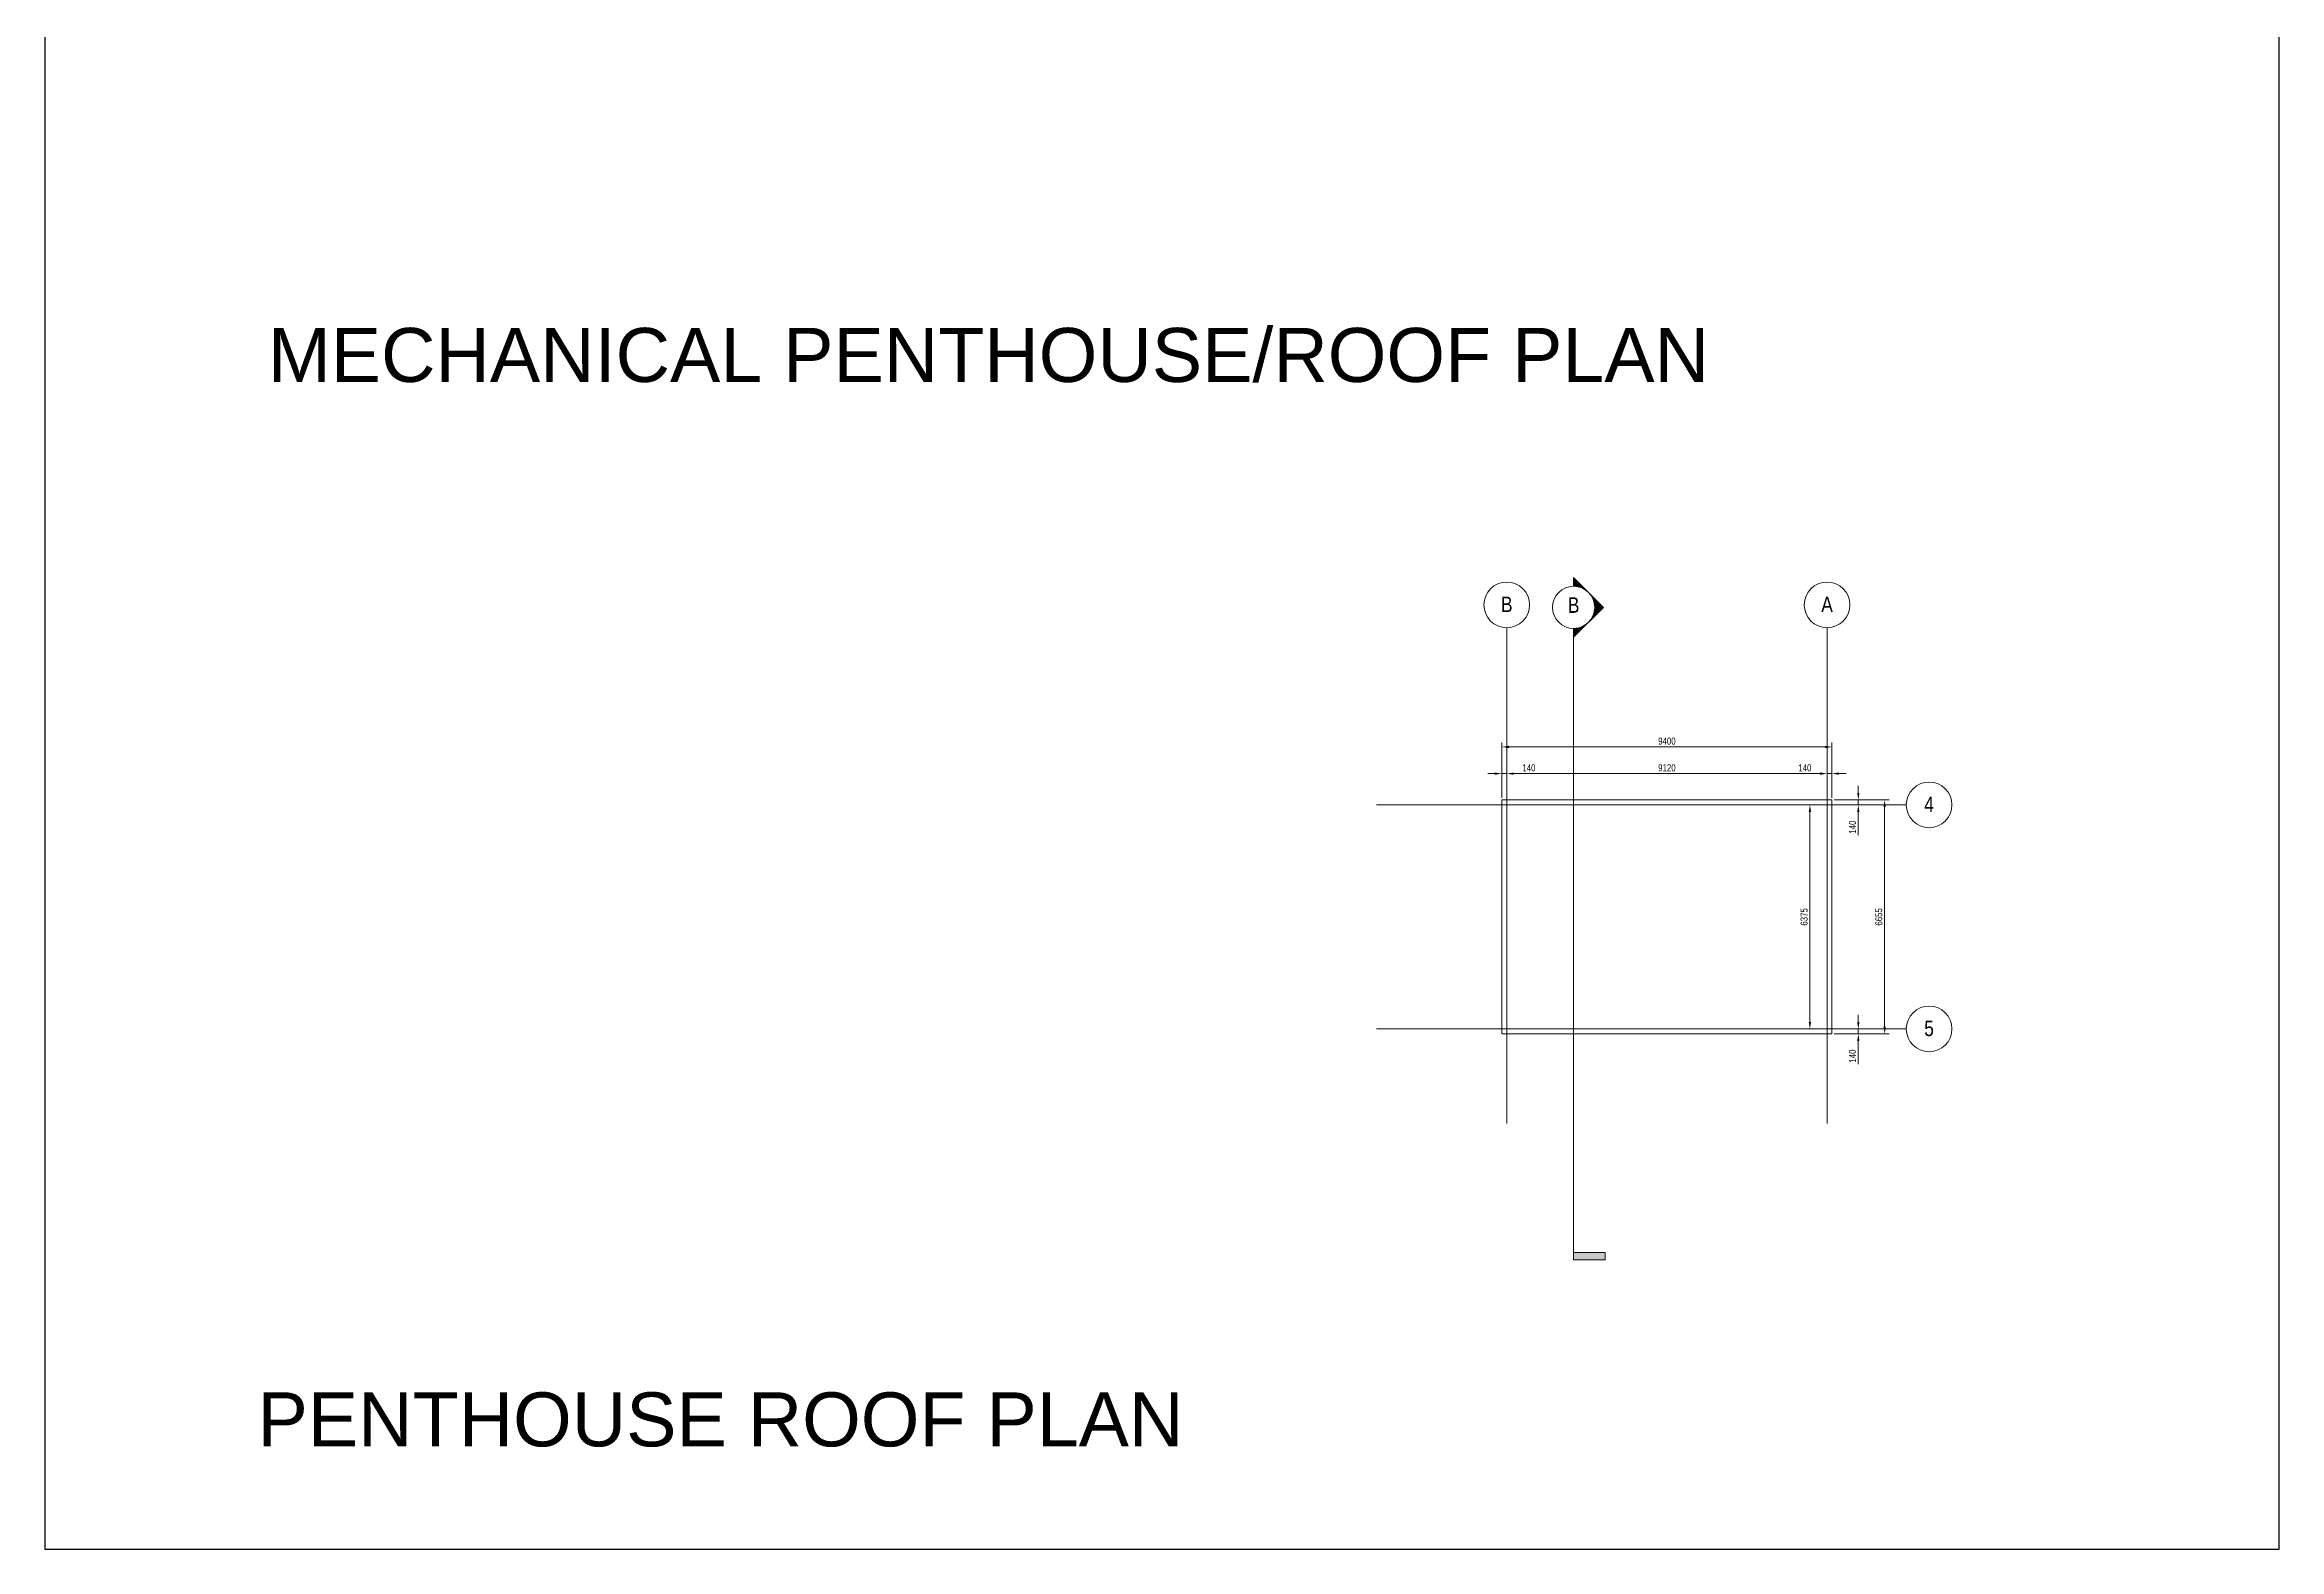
# Model space of a CAD drawing. Header units: millimetres. Extents: x -31954 to 493870, y 99509 to 604061.
# Drawn here: x 239324 to 302946, y 339591 to 382402 of the extents above; entities that cross this region are included whole.
import ezdxf

# ---------------------------------------------------------------- set-up
doc = ezdxf.new("R2010")
doc.units = ezdxf.units.MM
doc.header["$LTSCALE"] = 10
doc.linetypes.add('Center', pattern=[2, 1.25, -0.25, 0.25, -0.25])
for name, color, linetype, lineweight in [('A-ANNOTATIONS', 1, 'Continuous', 9), ('A-ROOF', 4, 'Continuous', 9), ('S-GRID', 6, 'Center', 9)]:
    doc.layers.add(name, color=color, linetype=linetype, lineweight=lineweight)
doc.styles.add('Dimension Text', font='arial.ttf', dxfattribs={"width": 0.8})
doc.styles.add('Revit_Arial', font='arial.ttf')
doc.styles.get("Standard").update_dxf_attribs({"font": 'arial.ttf', "width": 0.8})

# ---------------------------------------------------------------- blocks, each defined once
blk = doc.blocks.new('Section - M_Section Tail - Filled-14299-Penthouse Level')
at = {"layer": 'A-ANNOTATIONS'}
blk.add_hatch(color=256, dxfattribs=at).paths.add_polyline_path([(0, 9), (0, 0), (-2, 0), (-2, 9)], flags=0)
at = {"layer": 'A-ANNOTATIONS', "lineweight": 18}
for p, q in [((0, 9), (-2, 9)), ((-2, 9), (-2, 0)), ((0, 0), (0, 9)), ((-2, 0), (0, 0))]:
    blk.add_line(p, q, dxfattribs=at)
blk = doc.blocks.new('Section - M_Section Head - Filled-1732-Penthouse Level')
at = {"layer": 'A-ANNOTATIONS'}
h = blk.add_hatch(color=256, dxfattribs=at)
edge = h.paths.add_edge_path(flags=0)
edge.add_line((-6, 8.49), (-6, 6))
edge.add_arc((-6, 0), 6, 90, 135)
edge.add_line((-10.24, 4.24), (-6, 8.49))
h = blk.add_hatch(color=256, dxfattribs=at)
edge = h.paths.add_edge_path(flags=0)
edge.add_line((-6, 8.49), (-1.76, 4.24))
edge.add_arc((-6, 0), 6, 45, 90)
edge.add_line((-6, 6), (-6, 8.49))
h = blk.add_hatch(color=256, dxfattribs=at)
edge = h.paths.add_edge_path(flags=0)
edge.add_line((-14.49, 0), (-10.24, 4.24))
edge.add_arc((-6, 0), 6, 135, 180)
edge.add_line((-12, 0), (-14.49, 0))
h = blk.add_hatch(color=256, dxfattribs=at)
edge = h.paths.add_edge_path(flags=0)
edge.add_line((2.49, 0), (0, 0))
edge.add_arc((-6, 0), 6, 360, 405)
edge.add_line((-1.76, 4.24), (2.49, 0))
at = {"layer": 'A-ANNOTATIONS', "lineweight": 18}
for p, q in [((-6, 8.49), (-14.49, 0)), ((-6, 8.49), (-10.24, 4.24)), ((-6, 8.49), (2.49, 0)), ((-6, 6), (-6, 8.49)), ((-6, 8.49), (-6, 6)), ((-1.76, 4.24), (-6, 8.49)), ((-10.24, 4.24), (-14.49, 0)), ((-14.49, 0), (-12, 0)), ((2.49, 0), (-1.76, 4.24)), ((0, 0), (2.49, 0)), ((-12, 0), (-14.49, 0)), ((0, 0), (2.49, 0))]:
    blk.add_line(p, q, dxfattribs=at)
for start, end in [(360, 180), (135, 180), (180, 360), (90, 135), (45, 90), (360, 45)]:
    blk.add_arc((-6, 0), 6, start, end, dxfattribs=at)
blk = doc.blocks.new('Grid - M_Grid Head - Circle-10837-Second Floor Level')
at = {"layer": 'S-GRID', "linetype": 'Continuous'}
blk.add_circle((0, 0), 6.5, dxfattribs=at)

msp = doc.modelspace()

# ---------------------------------------------------------------- linework, layer by layer
at = {"layer": 'A-ANNOTATIONS'}
for p, q in [((282854.3, 365793.1), (282854.3, 348031.3)), ((280809.9, 360974.8), (280809.9, 362546.3)), ((290009.9, 362421.3), (281009.9, 362421.3)), ((290209.9, 360974.8), (290209.9, 362546.3)), ((280609.9, 361661.6), (280409.9, 361661.6)), ((280809.9, 360974.8), (280809.9, 361786.6)), ((280809.9, 361661.6), (280949.9, 361661.6)), ((280949.9, 361811.3), (280949.9, 361536.6)), ((280949.9, 361811.3), (280949.9, 361536.6)), ((281149.9, 361661.6), (281812.8, 361661.6)), ((281149.9, 361661.6), (289869.9, 361661.6)), ((289869.9, 361661.6), (289207, 361661.6)), ((290069.9, 361811.3), (290069.9, 361536.6)), ((290069.9, 361512), (290069.9, 361786.6)), ((290209.9, 361661.6), (290069.9, 361661.6)), ((290209.9, 360974.8), (290209.9, 361786.6)), ((290409.9, 361661.6), (290609.9, 361661.6)), ((289730.8, 360772.3), (289456.1, 360772.3)), ((290272.4, 360912.3), (291833.3, 360912.3)), ((290272.4, 360912.3), (291084.7, 360912.3)), ((291109.3, 360772.3), (290834.7, 360772.3)), ((290959.7, 361112.3), (290959.7, 361312.3)), ((290959.7, 360912.3), (290959.7, 360772.3)), ((289581.1, 360572.3), (289581.1, 354597.3)), ((290959.7, 360572.3), (290959.7, 359909.4)), ((291708.3, 360712.3), (291708.3, 354457.3)), ((289730.8, 354397.3), (289456.1, 354397.3)), ((291109.3, 354397.3), (290834.7, 354397.3)), ((290959.7, 354597.3), (290959.7, 354797.3)), ((290959.7, 354397.3), (290959.7, 354257.3)), ((290272.4, 354257.3), (291833.3, 354257.3)), ((290272.4, 354257.3), (291084.7, 354257.3)), ((290959.7, 354057.3), (290959.7, 353394.4))]:
    msp.add_line(p, q, dxfattribs=at)
for points in [[(281009.9, 362454.7), (281009.9, 362388), (280809.9, 362421.3)], [(290009.9, 362454.7), (290009.9, 362388), (290209.9, 362421.3)], [(280609.9, 361695), (280609.9, 361628.3), (280809.9, 361661.6)], [(281149.9, 361695), (281149.9, 361628.3), (280949.9, 361661.6)], [(281149.9, 361695), (281149.9, 361628.3), (280949.9, 361661.6)], [(289869.9, 361695), (289869.9, 361628.3), (290069.9, 361661.6)], [(289869.9, 361695), (289869.9, 361628.3), (290069.9, 361661.6)], [(290409.9, 361695), (290409.9, 361628.3), (290209.9, 361661.6)], [(289547.8, 360572.3), (289614.5, 360572.3), (289581.1, 360772.3)], [(290926.3, 361112.3), (290993, 361112.3), (290959.7, 360912.3)], [(290926.3, 360572.3), (290993, 360572.3), (290959.7, 360772.3)], [(291674.9, 360712.3), (291741.6, 360712.3), (291708.3, 360912.3)], [(289547.8, 354597.3), (289614.5, 354597.3), (289581.1, 354397.3)], [(290926.3, 354597.3), (290993, 354597.3), (290959.7, 354397.3)], [(291674.9, 354457.3), (291741.6, 354457.3), (291708.3, 354257.3)], [(290926.3, 354057.3), (290993, 354057.3), (290959.7, 354257.3)]]:
    msp.add_solid(points, dxfattribs=at)
at = {"layer": 'A-ROOF'}
for p, q in [((290209.9, 360912.3), (280809.9, 360912.3)), ((280809.9, 360912.3), (280809.9, 354257.3)), ((290209.9, 354257.3), (290209.9, 360912.3)), ((280809.9, 354257.3), (290209.9, 354257.3))]:
    msp.add_line(p, q, dxfattribs=at)
at = {"layer": 'Defpoints'}
msp.add_lwpolyline([(239324.1, 529809.5), (239324.1, 339591.4), (302945.5, 339591.4), (302945.5, 529809.5)], close=True, dxfattribs=at)
at = {"layer": 'S-GRID'}
for p, q in [((280949.9, 351707.3), (280949.9, 365813)), ((290069.9, 351707.3), (290069.9, 365813)), ((277244.7, 360772.3), (292326.3, 360772.3)), ((277244.7, 354397.3), (292326.3, 354397.3))]:
    msp.add_line(p, q, dxfattribs=at)

# ---------------------------------------------------------------- block references
at = {"layer": 'A-ANNOTATIONS', "lineweight": 18, "xscale": 99.99999999999993, "yscale": 99.99999999999993, "zscale": 99.99999999999993, "rotation": 270}
msp.add_blockref('Section - M_Section Head - Filled-1732-Penthouse Level', (282854.3, 365793.1), dxfattribs=at)
at = {"layer": 'A-ANNOTATIONS', "lineweight": 18, "extrusion": (0, 0, -1), "xscale": 99.99999999999993, "yscale": 99.99999999999993, "zscale": 99.99999999999993, "rotation": 90.00000000000001}
msp.add_blockref('Section - M_Section Tail - Filled-14299-Penthouse Level', (-282854.3, 348031.3), dxfattribs=at)
at = {"layer": 'S-GRID', "linetype": 'Continuous', "xscale": 99.99999999999993, "yscale": 99.99999999999993, "zscale": 99.99999999999993}
for p in [(280949.9, 366463), (290069.9, 366463)]:
    msp.add_blockref('Grid - M_Grid Head - Circle-10837-Second Floor Level', p, dxfattribs=at)
at = {"layer": 'S-GRID', "linetype": 'Continuous', "xscale": 99.99999999999993, "yscale": 99.99999999999993, "zscale": 99.99999999999993, "rotation": 270}
for p in [(292976.3, 360772.3), (292976.3, 354397.3)]:
    msp.add_blockref('Grid - M_Grid Head - Circle-10837-Second Floor Level', p, dxfattribs=at)

# ---------------------------------------------------------------- texts
at = {"layer": 'A-ANNOTATIONS', "char_height": 200, "attachment_point": 5, "style": 'Dimension Text'}
for s, insert in [('9400', (285509.9, 362585.9)), ('140', (281581.4, 361826.2)), ('9120', (285509.9, 361826.2)), ('140', (289438.5, 361826.2))]:
    msp.add_mtext(s, dxfattribs=dict(at, insert=insert))
at = {"layer": 'A-ANNOTATIONS', "char_height": 200, "attachment_point": 5, "rotation": 90, "style": 'Dimension Text'}
for s, insert in [('140', (290795, 360140.8)), ('6375', (289416.5, 357584.8)), ('6655', (291543.7, 357584.8)), ('140', (290795, 353625.8))]:
    msp.add_mtext(s, dxfattribs=dict(at, insert=insert))
at = {"layer": 'Defpoints', "style": 'Revit_Arial'}
for s, p in [('MECHANICAL PENTHOUSE/ROOF PLAN', (245679.3, 372806.2)), ('PENTHOUSE ROOF PLAN', (245384.9, 342519.1))]:
    msp.add_text(s, height=1536.77, dxfattribs=at).set_placement(p)

# ---------------------------------------------------------------- next in the draw order: texts
at = {"layer": 'A-ANNOTATIONS', "insert": (282854.2, 366678.9), "char_height": 442.59, "width": 410.36, "attachment_point": 2, "line_spacing_factor": 0.938532, "bg_fill": 3, "box_fill_scale": 1.25, "bg_fill_color": 0, "bg_fill_transparency": 0}
msp.add_mtext('{\\fArial|b0|i0|c0|p34;B}', dxfattribs=at)
at = {"layer": 'S-GRID', "char_height": 442.59, "attachment_point": 2, "line_spacing_factor": 0.938532, "bg_fill": 3, "box_fill_scale": 1.25, "bg_fill_color": 0, "bg_fill_transparency": 0}
for s, insert, width in [('\\fArial|b0|i0|c0|p34|;B', (280949.8, 366698.7), 491.352), ('\\fArial|b0|i0|c0|p34|;A', (290069.8, 366698.7), 491.352), ('\\fArial|b0|i0|c0|p34|;4', (292973.7, 361010.8), 410.36), ('\\fArial|b0|i0|c0|p34|;5', (292973.7, 354635.8), 410.36)]:
    msp.add_mtext(s, dxfattribs=dict(at, insert=insert, width=width))

doc.saveas('drawing.dxf')
